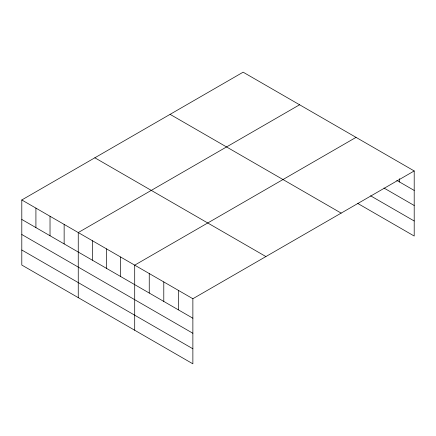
<?xml version="1.0" encoding="UTF-8"?>
<svg xmlns="http://www.w3.org/2000/svg" width="436" height="436" viewBox="0 0 436 436"><rect width="100%" height="100%" fill="white"/><g stroke="black" fill="none" stroke-linecap="round" stroke-linejoin="round"><path stroke-width="0.65" d="M357.782 203.465L414.2 236.034L414.2 170.95L243.13 72.18L21.8 199.966L21.8 265.05L192.87 363.82L192.87 298.731L21.8 199.966M299.581 104.776L78.251 232.557L78.251 297.646M356.038 137.367L134.708 265.148L134.708 330.237M192.87 298.731L414.2 170.95M396.749 180.362L414.2 190.439M383.953 188.025L414.2 205.487M370.578 195.802L414.2 220.987M170.089 114.346L341.159 213.117M94.841 157.794L265.911 256.564M21.8 219.455L192.87 318.22M21.8 234.503L192.87 333.268M21.8 250.002L192.87 348.773M399.659 178.684L399.659 182.041M178.329 290.338L178.329 309.827M163.789 281.939L163.789 301.429M149.248 273.546L149.248 293.036M120.592 257L120.592 276.489M106.482 248.852L106.482 268.342M92.367 240.705L92.367 260.194M64.141 224.409L64.141 243.898M50.026 216.261L50.026 235.751M35.916 208.114L35.916 227.603"/></g></svg>
